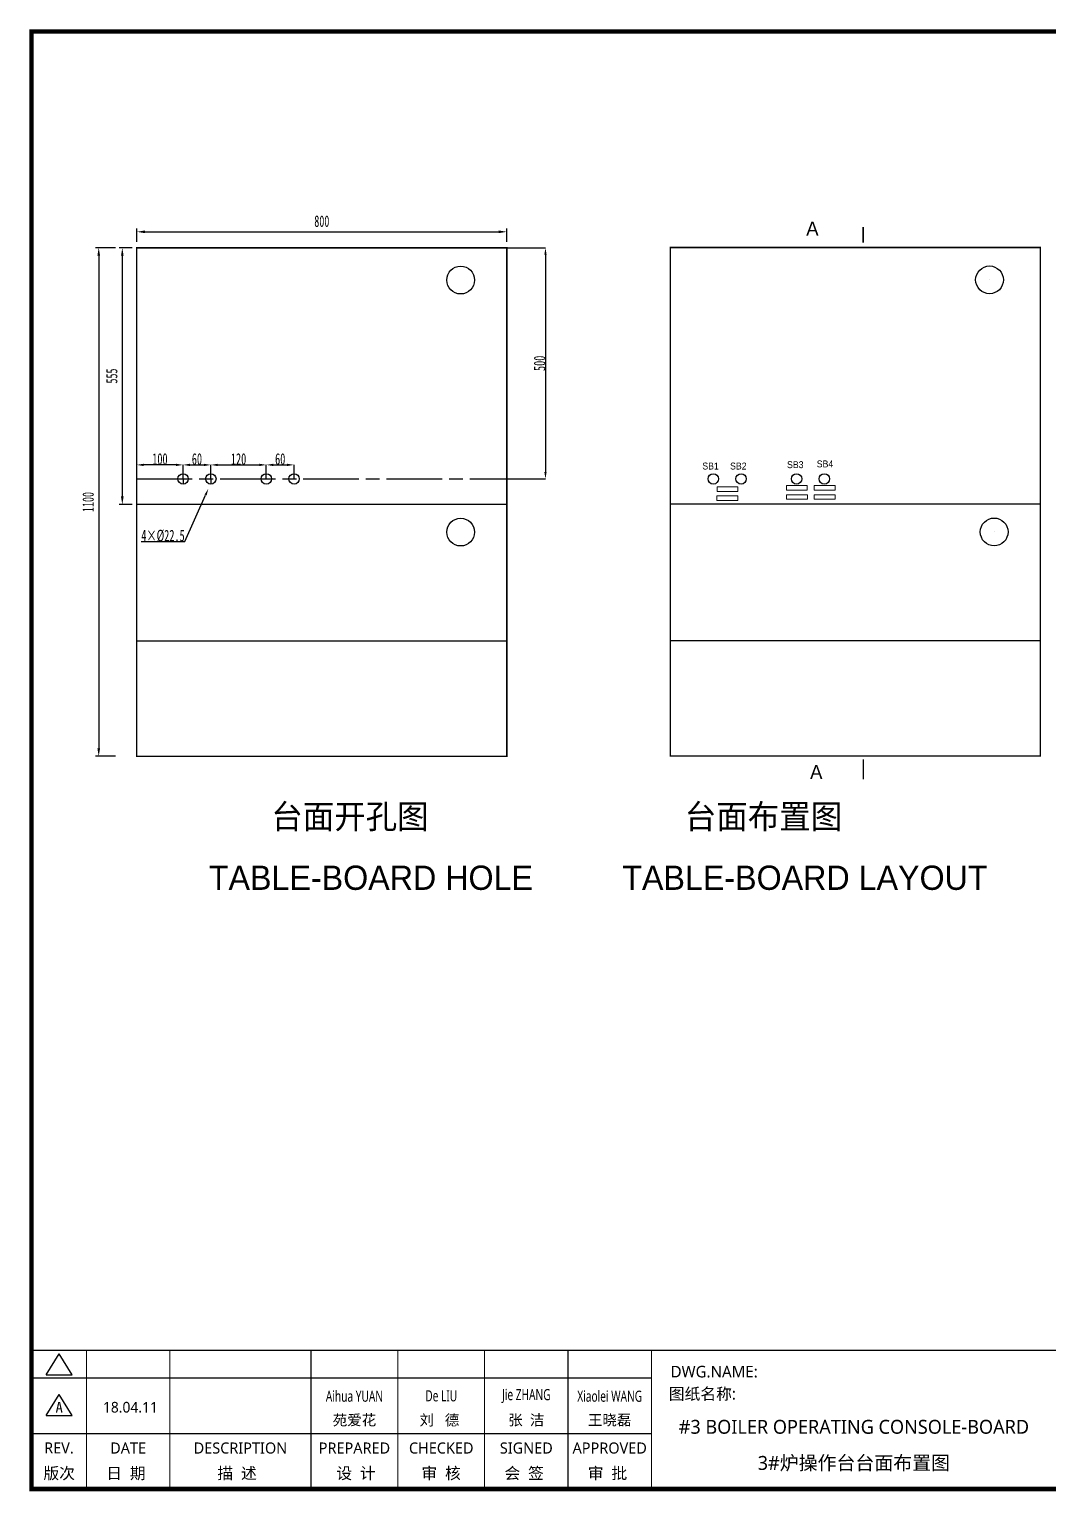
# Model space of a CAD drawing. Extents: x -29235853 to 12372, y -15815523 to 7212.
# Drawn here: x -1405 to 799, y 4034 to 7197 of the extents above; entities that cross this region are included whole.
import ezdxf
from ezdxf.enums import TextEntityAlignment as Align

# ---------------------------------------------------------------- set-up
doc = ezdxf.new("R2010")
doc.units = 0
doc.header["$LTSCALE"] = 10
doc.header["$MEASUREMENT"] = 0
doc.header["$PDMODE"] = 32
doc.linetypes.add('AM_ISO08W050', pattern=[18, 12, -1.5, 3, -1.5])
doc.layers.get('0').update_dxf_attribs({"linetype": 'CONTINUOUS'})
doc.layers.get('Defpoints').update_dxf_attribs({"linetype": 'CONTINUOUS'})
doc.layers.add('AM_7', color=4, linetype='AM_ISO08W050', lineweight=25)
doc.layers.add('t', color=1, linetype='CONTINUOUS')
doc.layers.add('操作台', color=7, linetype='CONTINUOUS')
doc.styles.add('HZ', font='arial.ttf')
doc.styles.get("Standard").update_dxf_attribs({"font": '', "width": 0.65})
doc.styles.add('微软雅黑', font='')
doc.styles.get('Standard').set_extended_font_data('SimSun')
doc.styles.get('微软雅黑').set_extended_font_data('Microsoft YaHei')
doc.dimstyles.new('AM_ISO', dxfattribs={"dimtxt": 3.5, "dimasz": 2.5, "dimexe": 1, "dimexo": 1, "dimgap": 1.5, "dimtad": 1, "dimdsep": 46, "dimtxsty": 'Standard', "dimcen": 0, "dimclrd": 256, "dimclre": 256, "dimclrt": 2, "dimadec": 0, "dimazin": 2, "dimtp": 0.1, "dimtm": 0.1, "dimtfac": 0.71, "dimtdec": 3, "dimtmove": 0, "dimatfit": 3, "dimfxl": 1, "dimlwd": -1, "dimlwe": -1, "dimarcsym": 1})
doc.dimstyles.get("Standard").update_dxf_attribs({"dimtxt": 25, "dimasz": 15, "dimexe": 0.18, "dimexo": 0.0625, "dimgap": 0.09, "dimtad": 0, "dimtoh": 1, "dimdec": 0, "dimzin": 0, "dimdsep": 46, "dimtxsty": 'Standard', "dimcen": 0.09, "dimadec": 0, "dimazin": 0, "dimtfac": 1, "dimtdec": 0, "dimtofl": 0, "dimtmove": 0, "dimatfit": 3, "dimfxl": 1, "dimtolj": 1, "dimtzin": 0, "dimarcsym": 0})
doc.dimstyles.new('STANDARD$0', dxfattribs={"dimtxt": 25, "dimasz": 15, "dimexe": 0.18, "dimexo": 0.0625, "dimgap": 0.09, "dimtad": 0, "dimtoh": 1, "dimdec": 0, "dimzin": 0, "dimdsep": 46, "dimtxsty": 'Standard', "dimcen": 0.09, "dimadec": 0, "dimazin": 0, "dimtfac": 1, "dimtdec": 0, "dimtofl": 0, "dimtmove": 0, "dimatfit": 3, "dimfxl": 1, "dimtolj": 1, "dimtzin": 0, "dimarcsym": 0})

# ---------------------------------------------------------------- blocks, each defined once
blk = doc.blocks.new('*D85')
at = {"layer": 'Defpoints', "color": 0, "transparency": 16777216}
for p in [(-1211.441070143668, 6724.36004366457), (-1255.055452329697, 5624.560043664567), (-1211.441070143668, 5624.560043664567)]:
    blk.add_point(p, dxfattribs=at)
at = {"layer": '操作台', "transparency": 16777216}
for p, q in [((-1218.441070143668, 6724.36004366457), (-1262.055452329698, 6724.36004366457)), ((-1255.055452329698, 6706.86004366457), (-1255.055452329697, 5642.060043664567)), ((-1218.441070143668, 5624.560043664567), (-1262.055452329697, 5624.560043664567))]:
    blk.add_line(p, q, dxfattribs=at)
for points in [[(-1257.972118996364, 6706.86004366457), (-1252.138785663031, 6706.86004366457), (-1255.055452329698, 6724.36004366457)], [(-1257.972118996364, 5642.060043664567), (-1252.138785663031, 5642.060043664567), (-1255.055452329697, 5624.560043664567)]]:
    blk.add_solid(points, dxfattribs=at)
at = {"layer": '操作台', "color": 7, "transparency": 16777216, "insert": (-1277.805452329695, 6174.460043664567), "char_height": 24.5, "attachment_point": 5, "rotation": 90}
blk.add_mtext('1100', dxfattribs=at)
blk = doc.blocks.new('*D86')
at = {"layer": 'Defpoints', "color": 0, "transparency": 16777216}
for p in [(-372.720648155213, 6758.801821053977), (-1172.720648155213, 6730.393289641781), (-372.720648155213, 6730.393289641781)]:
    blk.add_point(p, dxfattribs=at)
at = {"layer": '操作台', "transparency": 16777216}
for p, q in [((-1172.720648155213, 6737.393289641781), (-1172.720648155213, 6765.801821053977)), ((-1155.220648155213, 6758.801821053977), (-390.220648155213, 6758.801821053977)), ((-372.720648155213, 6737.393289641781), (-372.720648155213, 6765.801821053977))]:
    blk.add_line(p, q, dxfattribs=at)
for points in [[(-1155.220648155213, 6761.718487720644), (-1155.220648155213, 6755.88515438731), (-1172.720648155213, 6758.801821053977)], [(-390.220648155213, 6761.718487720644), (-390.220648155213, 6755.88515438731), (-372.720648155213, 6758.801821053977)]]:
    blk.add_solid(points, dxfattribs=at)
at = {"layer": '操作台', "color": 7, "transparency": 16777216, "insert": (-772.7206481552129, 6781.551821053977), "char_height": 24.5, "attachment_point": 5}
blk.add_mtext('800', dxfattribs=at)
blk = doc.blocks.new('*D87')
at = {"layer": 'Defpoints', "color": 0, "transparency": 16777216}
for p in [(-1175.512894227311, 6724.36004366457), (-1204.054183875015, 6169.36004366457), (-1175.512894227311, 6169.36004366457)]:
    blk.add_point(p, dxfattribs=at)
at = {"layer": '操作台', "transparency": 16777216}
for p, q in [((-1182.512894227311, 6724.36004366457), (-1211.054183875015, 6724.36004366457)), ((-1204.054183875015, 6706.86004366457), (-1204.054183875015, 6186.86004366457)), ((-1182.512894227311, 6169.36004366457), (-1211.054183875015, 6169.36004366457))]:
    blk.add_line(p, q, dxfattribs=at)
for points in [[(-1206.970850541682, 6706.86004366457), (-1201.137517208349, 6706.86004366457), (-1204.054183875015, 6724.36004366457)], [(-1206.970850541682, 6186.86004366457), (-1201.137517208348, 6186.86004366457), (-1204.054183875015, 6169.36004366457)]]:
    blk.add_solid(points, dxfattribs=at)
at = {"layer": '操作台', "color": 7, "transparency": 16777216, "insert": (-1226.804183875013, 6446.860043664568), "char_height": 24.5, "attachment_point": 5, "rotation": 90}
blk.add_mtext('555', dxfattribs=at)
blk = doc.blocks.new('*D88')
at = {"layer": 'Defpoints', "color": 0, "linetype": 'Continuous', "transparency": 16777216}
for p in [(-1012.720648155216, 6254.737307307032), (-1072.720648155216, 6224.508793664568), (-1012.720648155216, 6224.508793664568)]:
    blk.add_point(p, dxfattribs=at)
at = {"layer": '操作台', "color": 0, "linetype": 'Continuous', "lineweight": -2, "transparency": 16777216}
for p, q in [((-1072.720648155216, 6224.571293664568), (-1072.720648155216, 6254.917307307032)), ((-1057.720648155216, 6254.737307307032), (-1027.720648155216, 6254.737307307032)), ((-1012.720648155216, 6224.571293664568), (-1012.720648155216, 6254.917307307032))]:
    blk.add_line(p, q, dxfattribs=at)
at = {"layer": '操作台', "color": 0, "linetype": 'Continuous', "transparency": 16777216}
for points in [[(-1057.720648155216, 6257.237307307032), (-1057.720648155216, 6252.237307307032), (-1072.720648155216, 6254.737307307032)], [(-1027.720648155216, 6257.237307307032), (-1027.720648155216, 6252.237307307032), (-1012.720648155216, 6254.737307307032)]]:
    blk.add_solid(points, dxfattribs=at)
at = {"layer": '操作台', "color": 0, "linetype": 'Continuous', "lineweight": 5, "transparency": 16777216, "insert": (-1042.720648155216, 6267.327307307032), "char_height": 25, "attachment_point": 5}
blk.add_mtext('\\A1;60', dxfattribs=at)
blk = doc.blocks.new('*D89')
at = {"layer": 'Defpoints', "color": 0, "transparency": 16777216}
for p in [(-1017.982727051255, 6203.321285266288), (-1013.389537673853, 6213.590906064705)]:
    blk.add_point(p, dxfattribs=at)
at = {"layer": '操作台', "color": 0, "lineweight": -2, "transparency": 16777216}
for p, q in [((-1013.479537673854, 6213.590906064705), (-1013.299537673853, 6213.590906064705)), ((-1013.389537673853, 6213.500906064704), (-1013.389537673854, 6213.680906064705)), ((-1069.172229389635, 6088.869923765443), (-1024.106979554458, 6189.628457535063)), ((-1162.958458439917, 6088.869923765442), (-1069.172229389635, 6088.869923765443))]:
    blk.add_line(p, q, dxfattribs=at)
at = {"layer": '操作台', "color": 0, "transparency": 16777216}
blk.add_solid([(-1026.389117509662, 6190.649166285597), (-1021.824841599254, 6188.607748784529), (-1017.982727051255, 6203.321285266288)], dxfattribs=at)
at = {"layer": '操作台', "color": 0, "transparency": 16777216, "insert": (-1116.110343914776, 6101.459923765442), "char_height": 25, "attachment_point": 5}
blk.add_mtext('\\A1;4×%%c22.5', dxfattribs=at)
blk = doc.blocks.new('*D90')
at = {"layer": 'Defpoints', "color": 0, "transparency": 16777216}
for p in [(-1172.720648155213, 6254.737307307032), (-1172.720648155213, 6254.737307307032), (-1072.720648155216, 6254.737307307032)]:
    blk.add_point(p, dxfattribs=at)
at = {"layer": '操作台', "color": 0, "lineweight": -2, "transparency": 16777216}
for p, q in [((-1172.720648155213, 6254.799807307032), (-1172.720648155213, 6254.917307307032)), ((-1087.720648155216, 6254.737307307032), (-1157.720648155213, 6254.737307307032)), ((-1072.720648155216, 6254.799807307032), (-1072.720648155216, 6254.917307307032))]:
    blk.add_line(p, q, dxfattribs=at)
at = {"layer": '操作台', "color": 0, "transparency": 16777216}
for points in [[(-1157.720648155213, 6257.237307307032), (-1157.720648155213, 6252.237307307032), (-1172.720648155213, 6254.737307307032)], [(-1087.720648155216, 6257.237307307032), (-1087.720648155216, 6252.237307307032), (-1072.720648155216, 6254.737307307032)]]:
    blk.add_solid(points, dxfattribs=at)
at = {"layer": '操作台', "color": 0, "transparency": 16777216, "insert": (-1122.720648155214, 6267.327307307032), "char_height": 25, "attachment_point": 5}
blk.add_mtext('\\A1;100', dxfattribs=at)
blk = doc.blocks.new('*D91')
at = {"layer": 'Defpoints', "color": 0, "transparency": 16777216}
for p in [(-372.7206481552131, 6724.36004366457), (-402.3096107843396, 6224.29754366457), (-289.2439063464517, 6224.29754366457)]:
    blk.add_point(p, dxfattribs=at)
at = {"layer": '操作台', "color": 0, "lineweight": -2, "transparency": 16777216}
for p, q in [((-372.6581481552131, 6724.36004366457), (-289.0639063464518, 6724.36004366457)), ((-289.2439063464518, 6709.36004366457), (-289.2439063464517, 6239.29754366457)), ((-402.2471107843396, 6224.29754366457), (-289.0639063464517, 6224.29754366457))]:
    blk.add_line(p, q, dxfattribs=at)
at = {"layer": '操作台', "color": 0, "transparency": 16777216}
for points in [[(-291.7439063464518, 6709.36004366457), (-286.7439063464518, 6709.36004366457), (-289.2439063464518, 6724.36004366457)], [(-291.7439063464517, 6239.29754366457), (-286.7439063464517, 6239.29754366457), (-289.2439063464517, 6224.29754366457)]]:
    blk.add_solid(points, dxfattribs=at)
at = {"layer": '操作台', "color": 0, "transparency": 16777216, "insert": (-301.8339063464499, 6474.328793664566), "char_height": 25, "attachment_point": 5, "rotation": 90}
blk.add_mtext('\\A1;500', dxfattribs=at)
blk = doc.blocks.new('*D93')
at = {"layer": 'Defpoints', "color": 0, "linetype": 'Continuous', "transparency": 16777216}
for p in [(-892.7206481552158, 6254.737307307028), (-1012.720648155216, 6224.508793664567), (-892.7206481552158, 6224.508793664567)]:
    blk.add_point(p, dxfattribs=at)
at = {"layer": '操作台', "color": 0, "linetype": 'Continuous', "lineweight": -2, "transparency": 16777216}
for p, q in [((-1012.720648155216, 6224.571293664567), (-1012.720648155216, 6254.917307307029)), ((-997.720648155216, 6254.737307307028), (-907.7206481552158, 6254.737307307028)), ((-892.7206481552158, 6224.571293664567), (-892.7206481552158, 6254.917307307029))]:
    blk.add_line(p, q, dxfattribs=at)
at = {"layer": '操作台', "color": 0, "linetype": 'Continuous', "transparency": 16777216}
for points in [[(-997.720648155216, 6257.237307307028), (-997.720648155216, 6252.237307307028), (-1012.720648155216, 6254.737307307028)], [(-907.7206481552158, 6257.237307307028), (-907.7206481552158, 6252.237307307028), (-892.7206481552158, 6254.737307307028)]]:
    blk.add_solid(points, dxfattribs=at)
at = {"layer": '操作台', "color": 0, "linetype": 'Continuous', "lineweight": 5, "transparency": 16777216, "insert": (-952.7206481552159, 6267.327307307029), "char_height": 25, "attachment_point": 5}
blk.add_mtext('\\A1;120', dxfattribs=at)
blk = doc.blocks.new('*D94')
at = {"layer": 'Defpoints', "color": 0, "linetype": 'Continuous', "transparency": 16777216}
for p in [(-832.7206481552159, 6254.737307307028), (-892.7206481552158, 6224.508793664567), (-832.7206481552159, 6224.508793664567)]:
    blk.add_point(p, dxfattribs=at)
at = {"layer": '操作台', "color": 0, "linetype": 'Continuous', "lineweight": -2, "transparency": 16777216}
for p, q in [((-892.7206481552158, 6224.571293664567), (-892.7206481552158, 6254.917307307029)), ((-877.7206481552158, 6254.737307307028), (-847.7206481552159, 6254.737307307028)), ((-832.7206481552159, 6224.571293664567), (-832.7206481552159, 6254.917307307029))]:
    blk.add_line(p, q, dxfattribs=at)
at = {"layer": '操作台', "color": 0, "linetype": 'Continuous', "transparency": 16777216}
for points in [[(-877.7206481552158, 6257.237307307028), (-877.7206481552158, 6252.237307307028), (-892.7206481552158, 6254.737307307028)], [(-847.7206481552159, 6257.237307307028), (-847.7206481552159, 6252.237307307028), (-832.7206481552159, 6254.737307307028)]]:
    blk.add_solid(points, dxfattribs=at)
at = {"layer": '操作台', "color": 0, "linetype": 'Continuous', "lineweight": 5, "transparency": 16777216, "insert": (-862.7206481552159, 6267.327307307029), "char_height": 25, "attachment_point": 5}
blk.add_mtext('\\A1;60', dxfattribs=at)
blk = doc.blocks.new('图框-中英文.180408')
at = {"color": 7}
for p, q in [((0, -2911.581424744189), (1340.158172602998, -2911.581424744189)), ((0, -3031.581424744189), (1340.158172602998, -3031.581424744189))]:
    blk.add_line(p, q, dxfattribs=at)
at = {"color": 7, "const_width": 3}
blk.add_lwpolyline([(4115.642035047145, -2851.581424744189), (0, -2851.581424744189)], dxfattribs=at)
at = {"layer": 't', "color": 7}
for p, q in [((31.94938321653171, -2904.992613363662), (59.89920926059131, -2859.122325316828)), ((87.8490353046218, -2904.992613363662), (59.89920926059131, -2859.122325316828)), ((31.94938321653171, -2904.992613363662), (87.8490353046218, -2904.992613363662)), ((31.94938321653171, -2992.977239491032), (59.89920926059131, -2947.106951444141)), ((87.8490353046218, -2992.977239491032), (59.89920926059131, -2947.106951444141)), ((31.94938321653171, -2992.977239491032), (87.8490353046218, -2992.977239491032))]:
    blk.add_line(p, q, dxfattribs=at)
at = {"layer": 't', "color": 7, "const_width": 9.61519705431492}
blk.add_lwpolyline([(4115.642035047145, -3151.581424744189), (4115.642035047145, 0), (0, 0), (0, -3151.581424744189)], close=True, dxfattribs=at)
at = {"layer": 't', "color": 7, "const_width": 2.40379926357873}
for points in [[(118.7653193609731, -2852.783324375967), (118.7653193609731, -3151.581424744189)], [(299.0502641293569, -2852.783324375967), (299.0502641293569, -3151.581424744189)], [(604.3883150879992, -2852.783324375967), (604.3883150879992, -3156.41304604568)], [(791.9882990770857, -2852.783324375967), (791.9882990770857, -3156.41304604568)], [(979.588283066143, -2852.783324375967), (979.588283066143, -3156.41304604568)], [(1159.873227834585, -2852.783324375967), (1159.873227834585, -3156.41304604568)], [(1340.158172602998, -2852.783324375967), (1340.158172602998, -3156.41304604568)]]:
    blk.add_lwpolyline(points, dxfattribs=at)
at = {"color": 7, "style": '微软雅黑', "flags": 8}
for tag, p, height in [('DWG.NAME:', (1381.636459220965, -2910.37952511241), 25), ('DWG.NO.:', (3128.186172261583, -3030.402470643486), 24), ('图纸编号', (3315.362718925957, -3052.404678158069), 24), ('FILENO.:', (3128.672545599984, -3106.104124450346), 24), ('文档号', (3317.726365529132, -3124.132485953713), 24)]:
    blk.add_attdef(tag, p, '', height=height, dxfattribs=at)
at = {"color": 7, "style": '微软雅黑', "width": 0.8, "flags": 8}
for tag, p, height in [('PROJECTNAME:', (3125.480185663539, -2912.807924402037), 24), ('PROJECT_NAME', (3330.905957438157, -2910.329193483971), 25)]:
    blk.add_attdef(tag, p, '', height=height, dxfattribs=at)
at = {"color": 7, "style": '微软雅黑', "width": 0.7, "flags": 8}
for tag, p in [('RENLIU', (698.1883070825425, -2950.380597809435)), ('SHUFENWANG', (885.7882910716289, -2950.380597809435)), ('FANGHOU', (1069.730755450379, -2950.380597809435)), ('DANDANLI', (1250.015700218792, -2950.380597809435)), ('HANGZHOUHOLLYSYSAUTOMATIONCO.,LTD.', (2770.082304289484, -3045.714803244191))]:
    blk.add_attdef(tag, text='', height=24, dxfattribs=at).set_placement(p, align=Align.MIDDLE)
at = {"color": 7, "style": '微软雅黑', "flags": 8}
for tag, p in [('图纸名称:', (1377.81237181677, -2965.923337057193)), ('项目名称', (3279.060043926354, -2986.764379690278))]:
    blk.add_attdef(tag, text='', height=25, dxfattribs=at).set_placement(p, align=Align.BOTTOM_LEFT)
at = {"color": 7, "flags": 8}
blk.add_attdef('A', text='', height=23, dxfattribs=at).set_placement((59.89920926059131, -2974.881554149018), align=Align.MIDDLE)
at = {"color": 7, "style": '微软雅黑', "flags": 8}
for tag, height, p in [('设计时间', 23, (213.8658221408186, -2974.881554149018)), ('刘仁', 23, (698.1883070825425, -3002.188376027443)), ('王姝芬', 23, (885.7882910716289, -3002.188376027443)), ('侯方', 23, (1069.730755450379, -3002.188376027443)), ('李丹丹', 23, (1250.015700218792, -3002.188376027443)), ('#10STATIONONTROLCABINETCOVER', 30, (1777.900103825072, -3017.182374560078)), ('PAGEXOFX', 24, (3953.713803545135, -3039.081424744189)), ('REV.', 24, (59.38265968048654, -3063.048954873535)), ('DATE', 24, (208.907791745165, -3063.048954873535)), ('DESCRIPTION', 24, (451.7192896086781, -3063.048954873535)), ('PREPARED', 24, (698.1883070825425, -3063.048954873535)), ('CHECKED', 24, (885.7882910716144, -3063.048954873535)), ('SIGNED', 24, (1069.730755450364, -3063.048954873535)), ('APPROVED', 24, (1250.015700218792, -3063.048954873535)), ('图纸名称', 30, (1777.900103825072, -3094.695064044037)), ('第几页共几页', 24, (3953.713803545135, -3114.081424744189))]:
    blk.add_attdef(tag, text='', height=height, dxfattribs=at).set_placement(p, align=Align.MIDDLE)
at = {"layer": 't', "color": 7, "style": '微软雅黑'}
for s, p in [('版次', (59.89920926059131, -3117.600441270843)), ('日  期', (204.1999693705875, -3117.600441270843)), ('描  述', (444.4895954714448, -3117.600441270843)), ('设  计', (701.4970341851513, -3117.600441270843)), ('审  核', (885.5947788425256, -3117.600441270843)), ('会  签', (1065.022933075787, -3117.600441270843)), ('审  批', (1245.3078778442, -3117.600441270843))]:
    blk.add_text(s, height=25, dxfattribs=at).set_placement(p, align=Align.MIDDLE_CENTER)

msp = doc.modelspace()

# ---------------------------------------------------------------- linework, layer by layer
at = {"layer": 'AM_7'}
for p, q in [((-1012.720648155216, 6224.508793664567), (-1012.720648155216, 6235.868793664567)), ((-1172.720648155213, 6224.297543664567), (-373.5029890462174, 6224.297543664567)), ((-1072.720648155213, 6224.508793664567), (-1072.720648155213, 6213.148793664566)), ((-1012.720648155216, 6224.508793664567), (-1012.720648155216, 6213.148793664566))]:
    msp.add_line(p, q, dxfattribs=at)
at = {"layer": '操作台'}
for p, q in [((397.8925683683337, 6735.351500971301), (397.8925683683337, 6768.795289730492)), ((397.8925683683337, 6768.795289730492), (397.8925683683337, 6735.351500971301)), ((-372.720648155213, 6169.360043664567), (-1172.720648155213, 6169.360043664567)), ((780.746372377771, 6169.822867174181), (-19.25362762222904, 6169.822867174181)), ((397.8925683683335, 5617.475688535276), (397.8925683683335, 5584.031899776085)), ((397.8925683683337, 5608.300972794585), (397.8925683683337, 5574.857184035392))]:
    msp.add_line(p, q, dxfattribs=at)
at = {"layer": '操作台', "color": 3, "linetype": 'Continuous'}
for p, q in [((-1172.720648155213, 5689.560043664565), (-1172.720648155213, 6724.360043664567)), ((-1172.720648155213, 6724.360043664567), (-372.720648155213, 6724.360043664567)), ((-372.720648155213, 5689.560043664565), (-372.720648155213, 6724.360043664567)), ((-19.25362762222904, 5690.022867174181), (-19.25362762222904, 6724.822867174181)), ((-19.25362762222904, 6724.822867174181), (780.746372377771, 6724.822867174181)), ((780.746372377771, 5690.022867174181), (780.746372377771, 6724.822867174181))]:
    msp.add_line(p, q, dxfattribs=at)
at = {"layer": '操作台', "linetype": 'Continuous', "lineweight": 5}
for p, q in [((670.6563723777708, 6654.822867174181), (670.836372377771, 6654.822867174181)), ((670.746372377771, 6654.732867174181), (670.746372377771, 6654.91286717418)), ((680.6563723777708, 6109.822867174181), (680.8363723777711, 6109.822867174181)), ((680.6563723777708, 6109.822867174181), (680.8363723777711, 6109.822867174181)), ((680.746372377771, 6109.732867174181), (680.746372377771, 6109.912867174181)), ((680.746372377771, 6109.732867174181), (680.746372377771, 6109.912867174181))]:
    msp.add_line(p, q, dxfattribs=at)
at = {"layer": '操作台', "color": 7}
for p, q in [((-1172.720648155213, 5874.560043664565), (-372.720648155213, 5874.560043664565)), ((-19.25362762222904, 5875.022867174181), (780.746372377771, 5875.022867174181))]:
    msp.add_line(p, q, dxfattribs=at)
at = {"layer": '操作台', "flags": 128}
for points in [[(397.8925683683337, 6769.533243860991, 0, 0, 0), (359.9093411931353, 6769.533243860991, 10, 0, 0), (318.9274381883151, 6769.533243860991, 0, 0, 0)], [(397.8925683683337, 5574.119229904895, 0, 0, 0), (359.9093411931353, 5574.119229904895, 10, 0, 0), (318.9274381883151, 5574.119229904895, 0, 0, 0)]]:
    msp.add_lwpolyline(points, format="xyseb", dxfattribs=at)
at = {"layer": '操作台', "const_width": 3, "flags": 128}
for points in [[(-1172.720648155213, 6724.360043664567), (-372.720648155213, 6724.360043664567), (-372.720648155213, 5624.560043664565), (-1172.720648155213, 5624.560043664565), (-1172.720648155213, 6724.360043664567)], [(-19.25362762222904, 6724.822867174181), (780.746372377771, 6724.822867174181), (780.746372377771, 5625.022867174181), (-19.25362762222904, 5625.022867174181), (-19.25362762222904, 6724.822867174181)], [(-19.25362762222904, 6724.822867174181), (780.746372377771, 6724.822867174181), (780.746372377771, 5625.022867174181), (-19.25362762222904, 5625.022867174181), (-19.25362762222904, 6724.822867174181)]]:
    msp.add_lwpolyline(points, dxfattribs=at)
at = {"layer": '操作台', "linetype": 'Continuous', "lineweight": 5}
for points in [[(81.60029209059621, 6197.398881530866), (126.6003145905956, 6197.398881530866), (126.6003145905956, 6207.398886530866), (81.60029209059621, 6207.398886530866)], [(231.8308734484017, 6200.014332954784), (276.8308959484011, 6200.014332954784), (276.8308959484011, 6210.014337954783), (231.8308734484017, 6210.014337954783)], [(291.8306412486495, 6200.014332954784), (336.8306637486489, 6200.014332954784), (336.8306637486489, 6210.014337954783), (291.8306412486495, 6210.014337954783)], [(81.3961809598627, 6177.97017967574), (126.3962034598621, 6177.97017967574), (126.3962034598621, 6187.97018467574), (81.3961809598627, 6187.97018467574)], [(231.9133562557399, 6180.342676810436), (276.9133787557394, 6180.342676810436), (276.9133787557394, 6190.342681810436), (231.9133562557399, 6190.342681810436)], [(291.9131240559877, 6180.342676810436), (336.9131465559872, 6180.342676810436), (336.9131465559872, 6190.342681810436), (291.9131240559877, 6190.342681810436)]]:
    msp.add_lwpolyline(points, close=True, dxfattribs=at)
at = {"layer": '操作台', "color": 7, "linetype": 'Continuous'}
for centre in [(-472.720648155213, 6654.360043664567), (670.746372377771, 6654.822867174181), (-472.720648155213, 6109.360043664567), (680.746372377771, 6109.822867174181)]:
    msp.add_circle(centre, 30, dxfattribs=at)
at = {"layer": '操作台', "linetype": 'Continuous'}
for centre in [(-1072.720648155216, 6224.508793664568), (-1012.720648155216, 6224.508793664568), (-892.7206481552158, 6224.508793664567), (-832.7206481552159, 6224.508793664567), (73.59973097088482, 6224.297543664567), (133.5997309708848, 6224.297543664567), (253.5997695376773, 6224.297540745105), (313.5997695376773, 6224.297540745105)]:
    msp.add_circle(centre, 11.25, dxfattribs=at)

# ---------------------------------------------------------------- block references
at = {"color": 1, "lineweight": -2}
ref = msp.add_blockref('图框-中英文.180408', (-1400.410952807269, 7191.9387621354), dxfattribs=at)
ref.add_attrib('图纸名称', '3#炉操作台台面布置图', dxfattribs={"color": 7, "height": 30, "style": '微软雅黑'}).set_placement((377.4891510178031, 4097.243698091363), align=Align.MIDDLE)
ref.add_attrib('刘仁', '苑爱花', dxfattribs={"color": 7, "height": 23, "style": '微软雅黑'}).set_placement((-702.2226457247261, 4189.750386107957), align=Align.MIDDLE)
ref.add_attrib('王姝芬', '刘   德 ', dxfattribs={"color": 7, "height": 23, "style": '微软雅黑'}).set_placement((-514.6226617356397, 4189.750386107957), align=Align.MIDDLE)
ref.add_attrib('侯方', '张  洁', dxfattribs={"color": 7, "height": 23, "style": '微软雅黑'}).set_placement((-330.6801973568899, 4189.750386107957), align=Align.MIDDLE)
ref.add_attrib('李丹丹', '王晓磊', dxfattribs={"color": 7, "height": 23, "style": '微软雅黑'}).set_placement((-150.395252588477, 4189.750386107957), align=Align.MIDDLE)
ref.add_attrib('设计时间', '18.04.11', dxfattribs={"color": 7, "height": 23, "style": '微软雅黑'}).set_placement((-1186.54513066645, 4217.057207986381), align=Align.MIDDLE)
ref.add_attrib('A', 'A', dxfattribs={"color": 7, "height": 23}).set_placement((-1340.511743546677, 4217.057207986381), align=Align.MIDDLE)
ref.add_attrib('REV.', 'REV.', dxfattribs={"color": 7, "height": 24, "style": '微软雅黑'}).set_placement((-1341.028293126782, 4128.889807261865), align=Align.MIDDLE)
ref.add_attrib('DATE', 'DATE', dxfattribs={"color": 7, "height": 24, "style": '微软雅黑'}).set_placement((-1191.503161062104, 4128.889807261865), align=Align.MIDDLE)
ref.add_attrib('DESCRIPTION', 'DESCRIPTION', dxfattribs={"color": 7, "height": 24, "style": '微软雅黑'}).set_placement((-948.6916631985905, 4128.889807261865), align=Align.MIDDLE)
ref.add_attrib('PREPARED', 'PREPARED', dxfattribs={"color": 7, "height": 24, "style": '微软雅黑'}).set_placement((-702.2226457247261, 4128.889807261865), align=Align.MIDDLE)
ref.add_attrib('CHECKED', 'CHECKED', dxfattribs={"color": 7, "height": 24, "style": '微软雅黑'}).set_placement((-514.6226617356542, 4128.889807261865), align=Align.MIDDLE)
ref.add_attrib('SIGNED', 'SIGNED', dxfattribs={"color": 7, "height": 24, "style": '微软雅黑'}).set_placement((-330.6801973569045, 4128.889807261865), align=Align.MIDDLE)
ref.add_attrib('APPROVED', 'APPROVED', dxfattribs={"color": 7, "height": 24, "style": '微软雅黑'}).set_placement((-150.395252588477, 4128.889807261865), align=Align.MIDDLE)
ref.add_attrib('RENLIU', 'Aihua YUAN', dxfattribs={"color": 7, "height": 24, "style": '微软雅黑', "width": 0.6999999999999998}).set_placement((-702.2226457247261, 4241.558164325965), align=Align.MIDDLE)
ref.add_attrib('SHUFENWANG', 'De LIU', dxfattribs={"color": 7, "height": 24, "style": '微软雅黑', "width": 0.6999999999999998}).set_placement((-514.6226617356397, 4241.558164325965), align=Align.MIDDLE)
ref.add_attrib('FANGHOU', 'Jie ZHANG', dxfattribs={"color": 7, "height": 24, "style": '微软雅黑', "width": 0.6999999999999998}).set_placement((-330.6801973568899, 4241.558164325965), align=Align.MIDDLE)
ref.add_attrib('DANDANLI', 'Xiaolei WANG', dxfattribs={"color": 7, "height": 24, "style": '微软雅黑', "width": 0.6999999999999998}).set_placement((-150.395252588477, 4241.558164325965), align=Align.MIDDLE)
ref.add_attrib('DWG.NAME:', 'DWG.NAME:', (-18.77449358630383, 4281.55923702299), dxfattribs={"color": 7, "height": 25, "style": '微软雅黑'})
ref.add_attrib('#10STATIONONTROLCABINETCOVER', '#3 BOILER OPERATING CONSOLE-BOARD', dxfattribs={"color": 7, "height": 30, "style": '微软雅黑'}).set_placement((377.4891510178031, 4174.756387575322), align=Align.MIDDLE)
ref.add_attrib('图纸名称:', '图纸名称:', dxfattribs={"color": 7, "height": 25, "style": '微软雅黑'}).set_placement((-22.5985809904987, 4226.015425078207), align=Align.BOTTOM_LEFT)

# ---------------------------------------------------------------- texts
at = {"layer": '操作台', "style": 'HZ'}
for s, height, width, p in [('A', 30, 0.95, (287.7710067613698, 6765.733775429159)), ('A', 30, 0.95, (296.1605025902574, 5590.814291041111)), ('台面开孔图', 52.5, 0.95, (-711.8842298903481, 5495.444016421323)), ('台面布置图', 52.5, 0.95, (182.0948946782291, 5495.444016421323)), ('TABLE-BOARD HOLE', 52.5, 0.9500000000000001, (-666.6440965796601, 5362.061072379194)), ('TABLE-BOARD LAYOUT', 52.5, 0.9500000000000001, (271.6250236653477, 5362.061072379194))]:
    msp.add_text(s, height=height, dxfattribs=dict(at, width=width)).set_placement(p, align=Align.MIDDLE)
at = {"layer": '操作台', "style": 'HZ', "width": 0.9}
for s, p in [('SB3', (232.9721147262758, 6247.721243143161)), ('SB4', (297.2206578683258, 6249.371612610257)), ('SB1', (49.85279524939007, 6244.769330739464)), ('SB2', (109.85279524939, 6244.769330739464))]:
    msp.add_text(s, height=15, dxfattribs=at).set_placement(p)

# ---------------------------------------------------------------- dimensions: what is measured, and where the dimension line sits
at = {"layer": '操作台', "color": 7}
dim = msp.add_linear_dim(base=(-372.720648155213, 6758.801821053977), p1=(-1172.720648155213, 6730.393289641781), p2=(-372.720648155213, 6730.393289641781), dimstyle='AM_ISO', override={"dimscale": 7, "dimclrt": 7, "dimtdec": 2}, dxfattribs=at)
dim.commit()
dim.dimension.update_dxf_attribs({"geometry": '*D86', "text_midpoint": (-772.7206481552129, 6781.551821053977)})
dim = msp.add_linear_dim(base=(-1255.055452329697, 5624.560043664567), p1=(-1211.441070143668, 6724.360043664567), p2=(-1211.441070143668, 5624.560043664565), angle=90, text='1100', dimstyle='AM_ISO', override={"dimscale": 7, "dimclrt": 7, "dimtdec": 2}, dxfattribs=at)
dim.commit()
dim.dimension.update_dxf_attribs({"geometry": '*D85', "text_midpoint": (-1277.805452329695, 6174.460043664567)})
dim = msp.add_linear_dim(base=(-1204.054183875015, 6169.36004366457), p1=(-1175.512894227311, 6724.360043664567), p2=(-1175.512894227311, 6169.360043664567), angle=90, dimstyle='AM_ISO', override={"dimscale": 7, "dimclrt": 7, "dimtdec": 2}, dxfattribs=at)
dim.commit()
dim.dimension.update_dxf_attribs({"geometry": '*D87', "text_midpoint": (-1226.804183875013, 6446.860043664568)})
at = {"layer": '操作台', "color": 3}
dim = msp.add_linear_dim(base=(-289.2439063464517, 6224.29754366457), p1=(-372.720648155213, 6724.360043664567), p2=(-402.3096107843394, 6224.297543664567), angle=90, dimstyle='STANDARD$0', override={"dimtad": 1, "dimarcsym": 1}, dxfattribs=at)
dim.commit()
dim.dimension.update_dxf_attribs({"geometry": '*D91', "text_midpoint": (-289.2439063464499, 6474.328793664566), "dimtype": 160})
at = {"layer": '操作台'}
dim = msp.add_linear_dim(base=(-1172.720648155213, 6254.737307307032), p1=(-1072.720648155216, 6254.737307307032), p2=(-1172.720648155213, 6254.737307307032), dimstyle='STANDARD$0', override={"dimtad": 1, "dimarcsym": 1}, dxfattribs=at)
dim.commit()
dim.dimension.update_dxf_attribs({"geometry": '*D90', "text_midpoint": (-1122.720648155214, 6267.327307307032)})
at = {"layer": '操作台', "linetype": 'Continuous', "lineweight": 5}
for base, p1, p2, picture, middle in [((-1012.720648155216, 6254.737307307032), (-1072.720648155216, 6224.508793664568), (-1012.720648155216, 6224.508793664568), '*D88', (-1042.720648155216, 6267.327307307032)), ((-892.7206481552158, 6254.737307307028), (-1012.720648155216, 6224.508793664567), (-892.7206481552158, 6224.508793664567), '*D93', (-952.7206481552159, 6267.327307307029)), ((-832.7206481552159, 6254.737307307028), (-892.7206481552158, 6224.508793664567), (-832.7206481552159, 6224.508793664567), '*D94', (-862.7206481552159, 6267.327307307029))]:
    dim = msp.add_linear_dim(base=base, p1=p1, p2=p2, dimstyle='STANDARD$0', override={"dimtad": 1, "dimtmove": 1, "dimarcsym": 1}, dxfattribs=at)
    dim.commit()
    dim.dimension.update_dxf_attribs({"geometry": picture, "text_midpoint": middle})
at = {"layer": '操作台', "color": 3}
dim = msp.add_radius_dim(center=(-1013.389537673853, 6213.590906064705), mpoint=(-1017.982727051255, 6203.321285266288), text='4×%%c22.5', dimstyle='Standard', override={"dimtad": 1, "dimarcsym": 1}, dxfattribs=at)
dim.commit()
dim.dimension.update_dxf_attribs({"geometry": '*D89', "text_midpoint": (-1116.110343914776, 6088.869923765442), "dimtype": 164})

doc.saveas('drawing.dxf')
